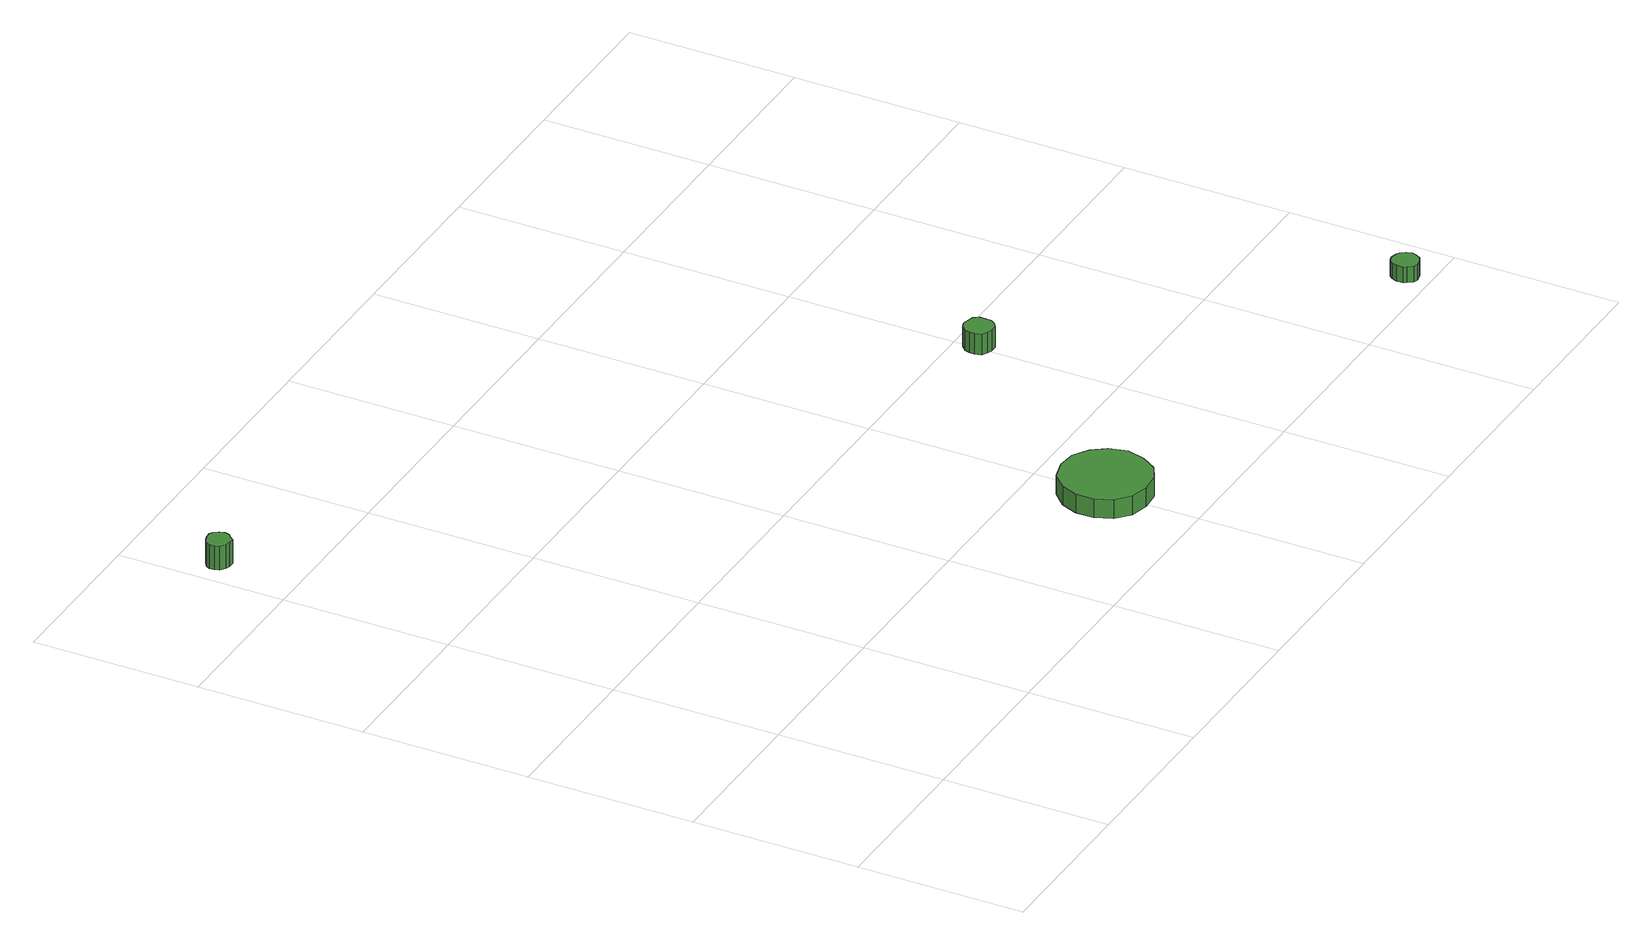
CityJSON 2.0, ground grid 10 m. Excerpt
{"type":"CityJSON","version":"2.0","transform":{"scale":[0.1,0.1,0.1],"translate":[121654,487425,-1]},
"CityObjects":{
"tree1":{"type":"SolitaryVegetationObject","attributes":{"function":"something"},"geometry":[{"type":"MultiSurface","lod":"1","boundaries":[[[0,1,2,3,4,5,6,7,8,9,10,11,12,13,14]],[[15,16,17,18,19,20,21,22,23,24,25,26,27,28,29]],[[0,29,28,1]],[[1,28,27,2]],[[2,27,26,3]],[[3,26,25,4]],[[4,25,24,5]],[[5,24,23,6]],[[6,23,22,7]],[[7,22,21,8]],[[8,21,20,9]],[[9,20,19,10]],[[10,19,18,11]],[[11,18,17,12]],[[12,17,16,13]],[[13,16,15,14]],[[14,15,29,0]]]}]},
"tree2":{"type":"SolitaryVegetationObject","attributes":{"function":"something"}},
"tree3":{"type":"SolitaryVegetationObject","attributes":{"function":"something"},"geometry":[{"type":"MultiSurface","lod":"1","boundaries":[[[30,31,32,33,34,35,36,37,38,39,40,41,42,43,44]],[[45,46,47,48,49,50,51,52,53,54,55,56,57,58,59]],[[30,59,58,31]],[[31,58,57,32]],[[32,57,56,33]],[[33,56,55,34]],[[34,55,54,35]],[[35,54,53,36]],[[36,53,52,37]],[[37,52,51,38]],[[38,51,50,39]],[[39,50,49,40]],[[40,49,48,41]],[[41,48,47,42]],[[42,47,46,43]],[[43,46,45,44]],[[44,45,59,30]]]}]},
"tree4":{"type":"SolitaryVegetationObject","attributes":{"function":"something"}},
"tree5":{"type":"SolitaryVegetationObject","attributes":{"function":"something"},"geometry":[{"type":"MultiSurface","lod":"1","boundaries":[[[60,61,62,63,64,65,66,67,68,69,70,71,72,73,74]],[[75,76,77,78,79,80,81,82,83,84,85,86,87,88,89]],[[60,89,88,61]],[[61,88,87,62]],[[62,87,86,63]],[[63,86,85,64]],[[64,85,84,65]],[[65,84,83,66]],[[66,83,82,67]],[[67,82,81,68]],[[68,81,80,69]],[[69,80,79,70]],[[70,79,78,71]],[[71,78,77,72]],[[72,77,76,73]],[[73,76,75,74]],[[74,75,89,60]]]}]},
"tree6":{"type":"SolitaryVegetationObject","attributes":{"function":"something"},"geometry":[{"type":"MultiSurface","lod":"1","boundaries":[[[90,91,92,93,94,95,96,97,98,99,100,101,102,103,104]],[[105,106,107,108,109,110,111,112,113,114,115,116,117,118,119]],[[90,119,118,91]],[[91,118,117,92]],[[92,117,116,93]],[[93,116,115,94]],[[94,115,114,95]],[[95,114,113,96]],[[96,113,112,97]],[[97,112,111,98]],[[98,111,110,99]],[[99,110,109,100]],[[100,109,108,101]],[[101,108,107,102]],[[102,107,106,103]],[[103,106,105,104]],[[104,105,119,90]]]}]}
},
"vertices":[
[23,447,25],[22,450,25],[20,453,25],[18,454,25],[15,454,25],[12,453,25],[9,451,25],[8,449,25],[8,446,25],[9,443,25],[12,441,25],[15,440,25],[18,440,25],[20,442,25],[22,444,25],[22,444,10],[20,442,10],[18,440,10],[15,440,10],[12,441,10],[9,443,10],[8,446,10],[8,449,10],[9,451,10],[12,453,10],[15,454,10],[18,454,10],[20,453,10],[22,450,10],[23,447,10],
[326,56,21],[323,67,21],[317,75,21],[308,81,21],[297,82,21],[286,79,21],[278,71,21],[274,61,21],[274,50,21],[278,40,21],[286,33,21],[297,30,21],[308,31,21],[317,36,21],[323,45,21],[323,45,9],[317,36,9],[308,31,9],[297,30,9],[286,33,9],[278,40,9],[274,50,9],[274,61,9],[278,71,9],[286,79,9],[297,82,9],[308,81,9],[317,75,9],[323,67,9],[326,56,9],
[409,185,22],[409,189,22],[407,192,22],[404,193,22],[400,194,22],[397,193,22],[394,190,22],[393,187,22],[393,184,22],[394,180,22],[397,178,22],[400,177,22],[404,177,22],[407,179,22],[409,182,22],[409,182,9],[407,179,9],[404,177,9],[400,177,9],[397,178,9],[394,180,9],[393,184,9],[393,187,9],[394,190,9],[397,193,9],[400,194,9],[404,193,9],[407,192,9],[409,189,9],[409,185,9],
[580,15,18],[579,18,18],[577,21,18],[575,22,18],[571,23,18],[568,22,18],[566,20,18],[565,17,18],[565,13,18],[566,11,18],[568,8,18],[571,7,18],[575,8,18],[577,9,18],[579,12,18],[579,12,8],[577,9,8],[575,8,8],[571,7,8],[568,8,8],[566,11,8],[565,13,8],[565,17,8],[566,20,8],[568,22,8],[571,23,8],[575,22,8],[577,21,8],[579,18,8],[580,15,8]
]}
